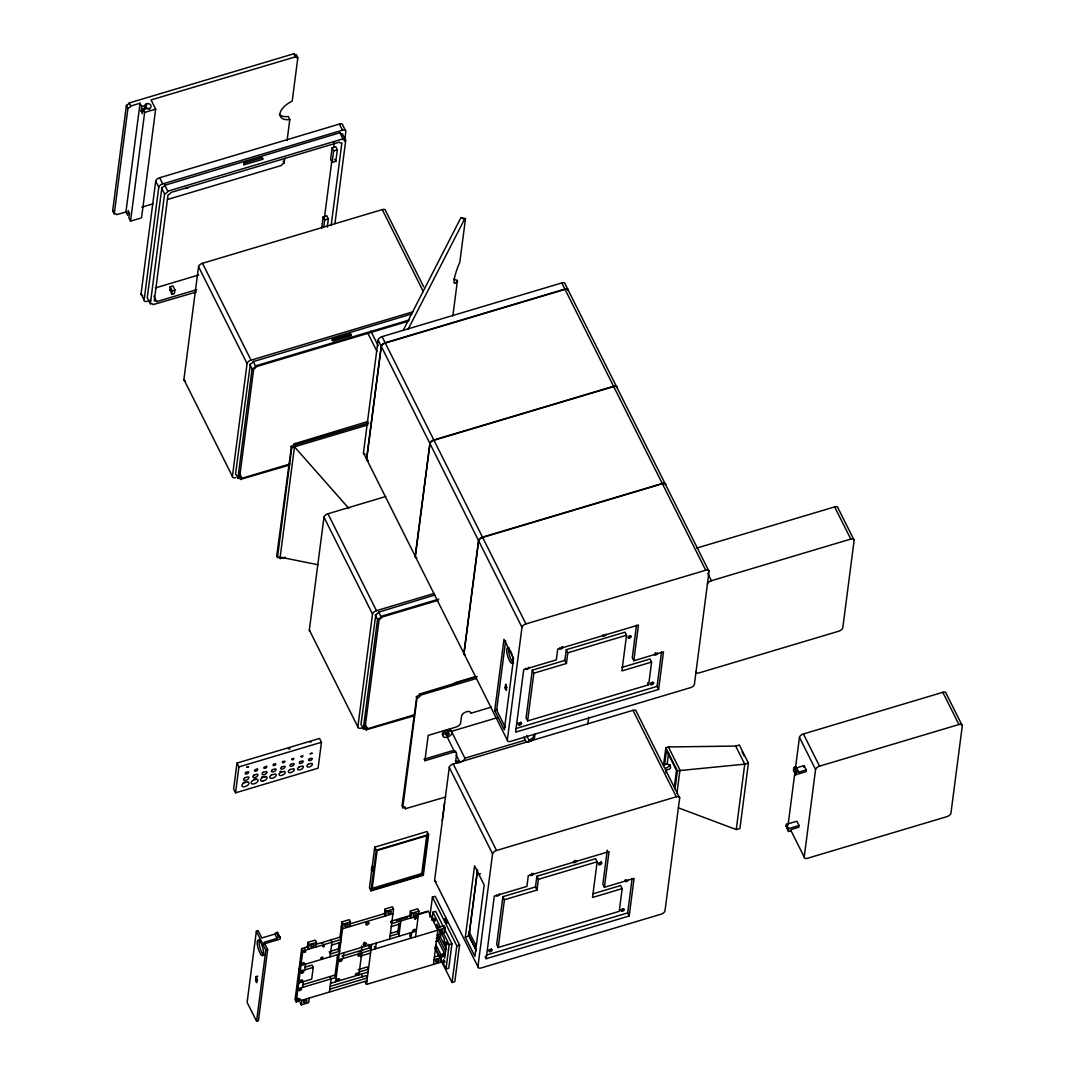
<?xml version="1.0" encoding="UTF-8"?>
<svg xmlns="http://www.w3.org/2000/svg" width="1075" height="1075" viewBox="0 0 1075 1075"><rect width="100%" height="100%" fill="white"/><g stroke="black" fill="none" stroke-linecap="round" stroke-linejoin="round"><path stroke-width="1.5" d="M255.554 980.091C258.067 989.591 256.831 968.347 255.554 980.091L257.382 979.54L257.476 980.494M505.062 687.839C507.669 697.339 506.231 676.041 505.062 687.839L506.889 687.288M114.259 213.817L127.912 108.441A3.991 2.042 -26.6 0 0 130.747 106.022L140.046 103.227L125.936 211.909L116.638 214.691A3.991 2.042 -26.6 0 0 114.259 213.817L112.687 210.754L126.407 105.363A3.991 2.042 -26.6 0 0 129.215 102.958L293.892 53.75A3.991 2.042 -26.6 0 0 296.283 54.623L297.842 57.687L292.198 101.157A16.622 8.479 -26.6 0 0 279.997 113.654A16.622 8.479 -26.6 0 0 289.807 119.58L287.092 140.516M144.332 108.682L144.91 105.068A3.185 2.593 7.4 0 1 149.062 103.832A3.185 2.593 7.4 0 1 150.796 107.298A3.185 2.593 7.4 0 1 146.643 108.535L143.002 109.126L142.397 113.735L141.094 111.128L141.698 106.519L140.046 103.227M297.842 57.687L297.815 57.687A3.991 2.042 -26.6 0 1 295.437 56.841L151.051 99.935L155.66 109.139L141.551 217.822L130.545 221.114L144.655 112.418L143.002 109.126M146.025 108.333L146.617 103.724M150.715 300.301L147.503 301.255A3.991 2.042 -26.6 0 1 144.131 300.046L141.053 293.918L155.7 181.138A3.991 2.042 -26.6 0 1 159.664 177.738L339.418 124.055A3.991 2.042 -26.6 0 1 342.791 125.264L345.25 130.169M144.131 300.046L158.764 187.278L155.7 181.138M196.497 291.957L153.093 304.628A3.991 2.042 -26.6 0 0 150.702 303.782L147.248 297.735L161.908 187.695A3.991 2.042 -26.6 0 0 164.717 185.29L339.955 132.722L343.046 139.078A3.991 2.042 -26.6 0 0 345.424 139.925L342.361 133.797A3.991 2.042 -26.6 0 1 339.969 132.951L339.955 132.722M150.325 303.862L164.583 193.97L161.519 187.843M169.716 290.169L170.173 286.703L172.914 285.883L174.916 289.874L174.459 293.327A2.997 2.432 7.4 0 1 171.718 294.147L170.267 289.739M171.718 294.147L172.161 290.693L170.173 286.703M235.774 477.609A3.991 2.042 -26.6 0 1 232.402 476.413L183.892 379.515L198.539 266.681A3.991 2.042 -26.6 0 1 202.503 263.294L382.257 209.598A3.991 2.042 -26.6 0 1 385.629 210.808L423.698 286.823M243.971 163.145L243.743 164.878L263.079 159.208L262.313 157.662L243.971 163.145L244.737 164.677M262.085 159.396L262.313 157.662M232.402 476.413L247.062 363.578L198.539 266.681M288.92 465.26L240.813 479.275A3.991 2.042 -26.6 0 0 238.422 478.429L235.546 473.954L250.367 364.062A3.991 2.042 -26.6 0 0 253.176 361.657L411.98 313.873M237.844 478.55L252.088 368.886L249.79 364.277M167.418 199.52L281.314 165.51A3.991 2.042 -26.6 0 1 284.136 163.077L284.794 158.24M236.997 763.089L233.624 788.996L235.546 792.826L318.092 768.182L321.452 742.274L319.53 738.444L236.997 763.089L238.905 766.918L235.546 792.826M367.838 421.494L294.308 443.8A3.991 2.042 -26.6 0 1 291.5 446.192L276.692 556.097L278.022 557.508A3.991 2.042 -26.6 0 1 280.4 558.368L285.211 557.267M277.457 557.629L291.701 447.953L290.922 446.421M321.653 228.411L323.145 216.908L326.813 215.806L328.345 218.87L327.284 227.094M332.108 147.826L330.616 159.342L332.148 162.406L335.817 161.304L337.322 149.788L335.776 146.724L332.108 147.826L333.653 150.89L332.148 162.406M367.972 424.867L294.483 446.824L280.172 557.119L317.998 564.751M324.354 218.386L331.866 160.498M333.586 147.262L334.231 142.303M323.83 226.543L324.677 219.972L323.145 216.908M331.14 225.683L341.877 142.988A3.991 2.042 -26.6 0 1 339.458 142.142L170.831 192.492A3.991 2.042 -26.6 0 1 168.023 194.911L154.276 300.772A3.991 2.042 -26.6 0 1 156.668 301.618L196.819 289.645M344.564 141.349L345.854 131.392A3.991 2.042 -26.6 0 0 342.495 130.183L162.742 183.879A3.991 2.042 -26.6 0 0 158.764 187.278M334.943 223.533L345.801 139.844M332.256 339.445L332.121 340.479L350.463 335.01L350.598 333.976L332.256 339.445L333.022 340.977L351.364 335.507L350.598 333.976M280.333 937.387L277.135 932.307L274.877 934.081L261.843 937.978L258.188 930.695L256.361 931.246L247.116 1002.397L256.576 1021.25L258.417 1020.699L267.648 949.548L264.007 942.278L277.027 938.381L279.285 936.594L280.333 937.387L280.105 939.12L263.778 943.998M256.576 1021.25L265.821 950.098L256.361 931.246M364.425 727.157L361.213 728.111A3.991 2.042 -26.6 0 1 357.854 726.915L309.331 630.017L323.978 517.183A3.991 2.042 -26.6 0 1 327.942 513.783L385.723 496.529M277.955 934.82L278.183 933.1M366.535 458.931L363.471 452.803L378.104 340.036A3.991 2.042 -26.6 0 1 382.068 336.636L561.822 282.94A3.991 2.042 -26.6 0 1 565.195 284.149L568.272 290.29A3.991 2.042 -26.6 0 0 564.899 289.081L385.146 342.764A3.991 2.042 -26.6 0 0 381.182 346.163L366.535 458.931A3.991 2.042 -26.6 0 0 368.107 460.382M307.813 946.779L301.685 948.62L295.061 999.656L296.203 1001.954L366.965 980.817M296.203 1001.954L302.828 950.918L301.685 948.62M415.205 556.192L366.683 459.307L381.329 346.472A3.991 2.042 -26.6 0 1 385.293 343.073L565.047 289.39A3.991 2.042 -26.6 0 1 568.42 290.586L616.942 387.484A3.991 2.042 -26.6 0 0 613.57 386.274L433.816 439.957A3.991 2.042 -26.6 0 0 429.852 443.357L415.205 556.192A3.991 2.042 -26.6 0 0 416.778 557.643M307.961 942.305L307.369 946.914L308.512 949.212L309.116 944.616L307.961 942.305L315.297 940.114L316.453 942.426L315.848 947.021M302.505 987.428L303.244 981.663M304.776 969.919L305.515 964.168M309.224 998.07L308.632 1002.666L301.296 1004.856L301.887 1000.261M304.816 967.258L312.059 965.108L313.215 967.406L311.683 979.15L298.662 983.034L297.506 980.736M357.854 726.915L372.501 614.08L323.978 517.183M330.052 956.844L331.947 942.224L330.804 939.913M414.372 715.762L366.252 729.777A3.991 2.042 -26.6 0 0 363.874 728.917L360.985 724.456L375.82 614.564A3.991 2.042 -26.6 0 0 378.615 612.159L434.851 595.013M363.296 729.052L377.527 619.375L375.229 614.779M329.407 992.037L331.113 978.882L329.958 976.584M334.889 976.355L337.698 954.681M338.276 950.219L339.31 942.305M339.915 937.548L341.957 921.866L349.294 919.676L350.45 921.974L349.845 926.583M335.628 981.784L343.113 924.164L341.957 921.866M343.059 958.483L343.812 952.732M371.453 870.011L371.802 867.364L372.716 867.082L372.985 870.965L371.453 870.011L372.367 869.729L372.716 867.082M374.718 847.167L369.451 887.816L370.982 890.879L423.348 875.238L428.616 834.59L427.084 831.526L374.718 847.167L376.25 850.231L370.982 890.879M358.916 974.837L361.764 952.893L360.622 950.596M371.977 890.033L377.097 850.54L427.635 835.45L426.923 834.039L421.803 873.532L422.502 874.942L371.977 890.033L371.265 888.622L421.803 873.532M463.876 653.385L415.353 556.501L430 443.666A3.991 2.042 -26.6 0 1 433.964 440.266L613.718 386.583A3.991 2.042 -26.6 0 1 617.09 387.793L665.613 484.677A3.991 2.042 -26.6 0 0 662.24 483.468L482.487 537.151A3.991 2.042 -26.6 0 0 478.523 540.55L463.876 653.385A3.991 2.042 -26.6 0 0 464.736 654.688M370.163 944.979L369.787 947.854L341.984 956.172M452.844 315.929L457.453 280.494L453.771 279.11M434.354 957.072L440.226 955.326L441.382 957.623L440.777 962.233L366.494 984.418L371.681 944.401M376.277 943.03L375.524 948.795L374.369 946.497M385.065 908.993L384.46 913.602L385.616 915.9L386.207 911.291L385.065 908.993L392.402 906.803L393.544 909.101L389.661 939.039M445.614 797.032L405.692 808.615A3.991 2.042 -26.6 0 0 403.313 807.755L401.983 806.344L416.791 696.439A3.991 2.042 -26.6 0 0 419.599 694.047L477.179 676.497M402.749 807.889L416.993 698.199L416.213 696.667M397.884 932.455L399.08 923.25M398.838 936.298L400.827 920.939L399.672 918.641M535.014 734.104L534.597 737.369A4.985 2.54 -26.6 0 1 529.639 741.616A4.985 2.54 -26.6 0 1 525.42 740.111L464.897 758.184A4.985 2.54 -26.6 0 1 459.939 762.43A4.985 2.54 -26.6 0 1 455.719 760.925L456.62 754.018A4.985 2.54 -26.6 0 0 452.414 752.5L424.894 760.724L428.186 735.394L455.692 727.184A4.985 2.54 -26.6 0 0 460.651 722.924L461.551 716.017A4.985 2.54 -26.6 0 1 466.51 711.771A4.985 2.54 -26.6 0 1 470.729 713.276L491.436 707.095M410.408 911.009L409.803 915.618L410.959 917.916L411.564 913.307L410.408 911.009L417.745 908.818L418.901 911.116L415.555 936.836M410.193 933.033L409.817 935.908L410.972 938.206L411.725 932.442M422.502 874.942L427.635 835.45M425.351 855.324L425.082 851.44M442.228 820.668L444.553 802.823M429.812 917.082L432.405 897.101L435.16 896.281L459.576 945.032L454.819 981.65L452.064 982.469L440.226 958.833M434.609 880.237L449.269 767.402A3.991 2.042 -26.6 0 1 453.233 764.002L632.987 710.32A3.991 2.042 -26.6 0 1 636.346 711.529L679.655 797.999L664.995 910.821A3.991 2.042 -26.6 0 1 661.031 914.22L481.278 967.917A3.991 2.042 -26.6 0 1 477.918 966.707L434.609 880.237A3.991 2.042 -26.6 0 0 436.195 881.688M464.024 653.694L478.671 540.859A3.991 2.042 -26.6 0 1 482.648 537.46L662.388 483.777A3.991 2.042 -26.6 0 1 665.761 484.986L709.057 571.443L694.41 684.278A3.991 2.042 -26.6 0 1 690.446 687.678L510.692 741.36A3.991 2.042 -26.6 0 1 507.319 740.151L464.024 653.694A3.991 2.042 -26.6 0 0 464.884 654.997M431.895 920.334L432.943 912.218L435.697 911.398L451.93 943.823L448.772 968.172L446.018 968.992L434.958 946.887M433.44 964.423L437.888 930.171L428.293 910.995L417.14 914.328M445.09 954.613L438.21 940.88L439.057 934.39M446.662 949.44L440.468 937.091L441.099 932.227M444.378 919.528L445.843 919.085L447.603 922.619L446.138 923.049L444.378 919.528L445.843 919.085M436.732 927.859L444.069 925.669L445.225 927.967L444.633 932.576L437.297 934.766L445.507 951.362M446.138 923.049L444.445 918.95M444.983 953.095L442.537 953.834L442.107 957.086L435.926 944.723M446.018 968.992L449.189 944.643L443.303 932.885M452.064 982.469L456.821 945.852L432.405 897.101M465.314 937.185L474.572 865.805L484.18 884.967L474.908 956.347L465.314 937.185L468.982 936.097L477.596 869.688M494.728 710.642L503.987 639.262L513.581 658.424L504.323 729.804L494.728 710.642L497.174 709.917M505.653 640.633L496.637 710.132L505.357 727.533M476.171 949.883L468.969 935.505L477.273 871.583M477.918 966.707L492.565 853.873L449.269 767.402M507.319 740.151L521.98 627.33L478.671 540.859M486.182 958.698L494.298 896.147L526.911 886.405L528.295 875.708L609.041 851.588L604.405 887.278L634.075 878.409L629.197 915.981L486.182 958.698L485.161 956.656M622.183 888.608L592.513 897.477L597.149 861.774L595.604 858.71L536.868 876.259L535.484 886.956L502.872 896.684L496.677 944.428L498.209 947.492L619.227 911.345L622.183 888.608L620.638 885.545L592.54 893.943M651.584 662.066L621.914 670.921L626.55 635.231L625.018 632.167L566.283 649.717L564.886 660.413L532.286 670.142L526.092 717.885L527.623 720.949L648.642 684.802L651.584 662.066L650.053 659.002L621.941 667.387M498.209 947.492L504.417 899.762L502.872 896.684M527.623 720.949L533.818 673.205L532.286 670.142M504.417 899.762L537.016 890.019L538.4 879.323L536.868 876.259M533.818 673.205L566.431 663.477L567.815 652.78L566.283 649.717M587.85 723.838L588.71 717.2M607.294 850.137L602.873 884.214L604.405 887.278M636.494 625.22L632.288 657.658L633.82 660.735L663.49 651.867L658.612 689.438L515.597 732.156L523.713 669.604L556.312 659.862L557.71 649.152L638.456 625.032L633.82 660.735M629.197 915.981L627.666 912.917L632.113 878.611M658.612 689.438L657.08 686.374L661.528 652.068M678.338 807.809L736.254 829.564L739.923 828.462L748.415 763.062L739.358 744.975L735.69 746.077L668.408 746.95L665.842 747.716L663.839 763.156L664.605 764.768L667.333 764.043A4.985 2.889 13.8 0 1 670.585 767.577A4.985 2.889 13.8 0 1 666.621 769.606L666.03 772.777M664.605 764.768L666.46 750.404L676.484 770.412L674.361 786.752M667.172 764.002L668.623 752.836M675.019 789.104L677.398 770.788L665.842 747.716M676.941 793.323L679.964 770.022L668.408 746.95M736.254 829.564L744.747 764.164L735.69 746.077M786.188 826.191L786.43 824.323L796.884 821.206L799.034 825.493L798.806 827.253L791.093 829.551L790.474 830.948L788.647 831.499L786.188 826.191L788.647 831.499M793.659 768.625L793.417 770.493L795.567 774.793L806.022 771.662L806.25 769.915L804.1 765.615L796.387 767.913L796.091 766.784L794.264 767.335L793.659 768.625L795.809 772.925L795.567 774.793M788.096 824.848L794.949 772.025M795.379 768.719L799.451 737.356A3.991 2.042 -26.6 0 1 803.415 733.956L942.815 692.313A3.991 2.042 -26.6 0 1 946.188 693.523L962.313 725.719L950.945 813.224A3.991 2.042 -26.6 0 1 946.981 816.624L807.58 858.253A3.991 2.042 -26.6 0 1 804.207 857.044L791.025 830.706M788.338 830.491L788.58 828.61L786.43 824.323M806.25 769.915L798.537 772.213L796.091 766.784M803.872 767.375L804.1 765.615M804.207 857.044L815.576 769.552L799.451 737.356M696.855 548.048L834.657 506.889A3.991 2.042 -26.6 0 1 838.03 508.085L854.155 540.282L842.787 627.787A3.991 2.042 -26.6 0 1 838.822 631.186L699.422 672.816A3.991 2.042 -26.6 0 1 696.062 671.62M164.798 185.034L167.781 191.417A3.991 2.042 -26.6 0 1 164.986 193.823L164.583 193.97M253.297 361.267L255.487 366.252A3.991 2.042 -26.6 0 1 252.679 368.658L252.088 368.886M294.429 443.411L295.074 445.332A3.991 2.042 -26.6 0 1 292.266 447.724L291.701 447.953M378.749 611.769L380.926 616.754A3.991 2.042 -26.6 0 1 378.118 619.16L377.527 619.375M419.72 693.657L420.365 695.579A3.991 2.042 -26.6 0 1 417.557 697.984L416.993 698.199M795.809 772.925L798.241 771.084M403.125 330.468L460.933 217.661L464.696 219.327L465.475 218.615M408.298 328.937L464.615 219.058M288.422 748.764L289.645 748.227M310.232 742.234L311.199 741.79M321.989 943.353L323.132 943.017M127.912 108.441L126.38 105.377M284.136 163.077L283.142 161.022M468.055 935.788L468.969 935.505M141.698 106.519L144.722 105.619M141.094 111.128L144.131 110.228M144.655 112.418L155.66 109.139M167.861 191.162L343.019 138.85M141.752 207.193L152.986 203.833M333.653 150.89L337.322 149.788M324.677 219.972L328.345 218.87M155.338 287.939L198.7 274.985M247.062 363.578A3.991 2.042 -26.6 0 1 251.026 360.179L413.123 311.763M255.608 365.863L409.481 319.907M408.379 321.237L256.495 366.602A3.991 2.042 -26.6 0 1 253.687 369.021L239.617 477.407A3.991 2.042 -26.6 0 1 241.996 478.254L289.954 463.957M295.195 444.942L368.604 423.026M372.501 614.08A3.991 2.042 -26.6 0 1 376.465 610.681L434.246 593.427M381.047 616.365L438.748 599.138M437.901 600.388L381.947 617.09A3.991 2.042 -26.6 0 1 379.126 619.523L365.03 727.909A3.991 2.042 -26.6 0 1 367.435 728.756L413.808 714.929M521.98 627.33A3.991 2.042 -26.6 0 1 525.944 623.93L705.697 570.234A3.991 2.042 -26.6 0 1 709.057 571.443M707.417 584.115A3.991 2.042 -26.6 0 1 711.381 580.715L850.782 539.072A3.991 2.042 -26.6 0 1 854.155 540.282M475.311 676.645L456.055 682.397A2.997 1.532 -26.6 0 0 453.233 684.466M420.486 695.189L476.346 678.513M567.815 652.78L626.55 635.231M238.905 766.918L321.452 742.274M262.381 777.548L265.7 776.553M443.37 735.73A4.985 2.54 -26.6 0 1 445.467 730.597A4.985 2.54 -26.6 0 1 451.46 731.349L497.658 717.562M515.664 728.608L657.08 686.374M376.25 850.231L428.616 834.59M677.398 770.788L744.747 764.164L748.415 763.062M492.565 853.873A3.991 2.042 -26.6 0 1 496.529 850.473L676.282 796.79A3.991 2.042 -26.6 0 1 679.655 797.999M815.576 769.552A3.991 2.042 -26.6 0 1 819.54 766.152L958.94 724.51A3.991 2.042 -26.6 0 1 962.313 725.719M477.26 874.701L480.458 873.747M343.113 924.164L350.45 921.974M386.207 911.291L393.544 909.101M349.241 924.124L385.495 913.293M265.821 950.098L267.648 949.548M392.953 913.71L342.508 928.773L341.353 926.475M411.564 913.307L418.901 911.116M309.116 944.616L316.453 942.426M392.039 920.926L410.798 915.322M315.472 944.495L339.969 937.185L341.124 939.483L302.828 950.918M396.406 920.522L407.573 917.19M419.357 914.22L427.299 911.855M538.4 879.323L597.149 861.774M418.296 915.725L391.649 923.68L390.507 921.382M391.287 926.556L400.451 923.815M331.57 945.1L340.748 942.358M330.804 951.2L338.45 948.916L339.592 951.227L330.428 953.955L329.272 951.657M390.413 933.396L398.059 931.125L399.201 933.423L390.037 936.15M255.984 976.758L257.812 976.207M416.307 931.084L300.933 965.538L299.777 963.24M438.882 926.663L436.437 927.389L436.867 924.137L438.922 928.249M313.215 967.406L300.18 971.289L299.038 968.992M445.225 927.967L338.477 959.854L337.322 957.556M361.402 955.782L370.566 953.041M788.58 828.61L799.034 825.493M436.195 938.368L440.468 937.091M435.765 941.619L438.21 940.88M303.083 984.606L335.051 975.052L336.206 977.363L297.909 988.798L296.767 986.501M358.15 969.65L367.314 966.922L368.47 969.22L359.292 971.948M449.189 944.643L451.93 943.823M330.536 983.316L368.093 972.096M456.821 945.852L459.576 945.032M330.186 986.393L366.185 975.643L367.328 977.941L329.783 989.161M434.045 959.814L441.382 957.623M486.249 955.151L627.666 912.917M112.687 210.754L112.727 210.754A3.991 2.042 -26.6 0 1 113.574 210.713M303.916 948.661L304.857 948.728M446.219 922.471L447.603 922.619M371.802 867.364L373.334 868.318M294.483 446.824L348.811 508.368M942.815 692.313L958.94 724.51M834.657 506.889L850.782 539.072M803.415 733.956L819.54 766.152M707.726 573.392L711.381 580.715M561.822 282.94L564.899 289.081M565.047 289.39L613.57 386.274M613.718 386.583L662.24 483.468M662.388 483.777L705.697 570.234M796.4 767.805L798.55 772.092M794.264 767.335L796.414 771.635M742.019 751.761L744.075 755.859M647.607 682.759L648.642 684.802M339.418 124.055L342.495 130.183M382.257 209.598L423.308 291.58M632.987 710.32L676.282 796.79M293.892 53.75L295.437 56.814M334.795 159.261L335.817 161.304M564.886 660.413L566.431 663.477M289.807 119.58L288.275 116.517A16.622 8.479 -26.6 0 1 279.339 114.178M382.068 336.636L385.146 342.764M385.293 343.073L433.816 439.957M433.964 440.266L482.487 537.151M482.648 537.46L525.944 623.93M378.104 340.036L381.182 346.163M381.329 346.472L429.852 443.357M430 443.666L478.523 540.55M370.794 331.006L378.212 345.814M367.959 333.452L376.855 351.216M526.643 735.623L528.873 740.084A2.997 1.532 -26.6 0 1 528.712 740.554M523.928 737.127L525.42 740.111M535.484 886.956L537.016 890.019M451.46 731.349L464.897 758.184M447.267 737.141L454.712 751.989M456.19 754.959L459.173 760.898A2.997 1.532 -26.6 0 0 459.428 761.651M129.215 102.931L130.747 105.995M159.664 177.738L162.742 183.879M202.503 263.294L251.026 360.179M327.942 513.783L376.465 610.681M453.233 764.002L496.529 850.473M424.894 760.724L424.128 759.192L451.634 750.968A4.985 2.54 -26.6 0 1 455.854 752.487M125.936 211.909L127.589 215.215L128.18 210.606L129.484 213.213L128.893 217.808L130.545 221.114M153.94 296.189L156.668 301.632M239.04 472.355L241.996 478.281M365.218 724.335L367.448 728.783M468.888 931.393L476.265 946.121M239.685 477.313L240.84 479.625M279.661 557.173L280.427 558.704M365.124 727.815L366.279 730.127M405.718 808.951L404.926 807.083A3.991 2.042 -26.6 0 0 404.63 806.64M468.982 936.097L476.359 950.837M432.943 912.218L440.32 926.946M440.992 932.374L444.432 939.241L444.002 942.493L446.165 946.82L444.701 958.161L442.537 953.834M435.053 948.486L438.748 955.877M372.367 869.729L372.985 870.965M289.309 748.308L289.699 749.073M367.986 944.267L370.942 950.166M361.321 974.098L362.799 977.041M365.016 981.462L366.494 984.418M277.135 932.307L279.285 936.594M276.221 932.576L278.371 936.863M274.877 934.081L277.027 938.381M300.14 1002.558L301.296 1004.856M460.933 217.674L465.488 218.601L459.845 262.072A16.622 2.714 -69.3 0 0 454.12 280.118A16.622 2.714 -69.3 0 0 457.453 280.494M533.832 735.837A4.985 2.54 -26.6 0 1 528.873 740.084M459.173 760.898A4.985 2.54 -26.6 0 1 455.383 760.643M448.396 732.518A1.747 0.887 -26.6 0 1 445.641 733.782M670.37 764.688A4.985 2.54 -26.6 0 1 665.667 768.141M623.016 908.939A1.747 0.887 -26.6 0 1 620.745 909.611M625.69 879.914A1.747 0.887 -26.6 0 1 625.287 880.008M601.1 861.586A1.747 0.887 -26.6 0 1 599.984 862.808A1.747 0.887 -26.6 0 1 598.264 863.104M575.192 860.417A1.747 0.887 -26.6 0 1 574.44 860.887M491.342 948.795A1.747 0.887 -26.6 0 1 488.601 950.058M628.203 879.968A1.747 0.887 -26.6 0 1 626.456 881.46A1.747 0.887 -26.6 0 1 624.992 880.922M625.072 880.653A1.747 0.887 -26.6 0 1 625.905 879.807M576.146 860.524A1.747 0.887 -26.6 0 1 576.066 861.854A1.747 0.887 -26.6 0 1 573.889 862.674A1.747 0.887 -26.6 0 1 573.593 861.478M574.628 860.726A1.747 0.887 -26.6 0 1 575.044 860.564M533.039 873.397A1.747 0.887 -26.6 0 1 532.098 875.292A1.747 0.887 -26.6 0 1 530.298 874.647M531.52 873.599A1.747 0.887 -26.6 0 1 531.95 873.438M499.055 893.822A1.747 0.887 -26.6 0 1 498.115 895.73A1.747 0.887 -26.6 0 1 496.301 895.085M262.488 776.782A3.615 1.841 -26.6 0 1 261.615 777.104M254.95 778.569A3.736 1.908 -26.6 0 1 254.197 779.12M245.073 781.901A3.87 1.975 -26.6 0 1 243.259 782.734M280.79 771.178A3.359 1.72 -26.6 0 1 279.984 771.487M441.22 929.472A1.868 0.954 -26.6 0 1 440.414 929.983M437.001 959.397A1.868 0.954 -26.6 0 1 436.114 959.8M414.09 913.132A1.868 0.954 -26.6 0 1 413.19 913.387M388.733 911.103A1.868 0.954 -26.6 0 1 387.443 911.385M345.639 923.976A1.868 0.954 -26.6 0 1 344.349 924.258M311.642 944.428A1.868 0.954 -26.6 0 1 311.199 944.603M303.97 1000.247A1.868 0.954 -26.6 0 1 303.526 1000.341M358.217 951.859A1.492 0.766 -26.6 0 1 359.346 951.939M297.882 998.164A1.492 0.766 -26.6 0 1 297.17 998.379M364.653 942.211A1.747 0.887 -26.6 0 1 363.901 942.694M367.301 921.745A1.747 0.887 -26.6 0 1 366.132 922.377M302.129 970.093A1.492 0.766 -26.6 0 1 301.47 970.51M361.415 946.067A12.967 3.628 73.4 0 1 362.181 950.636M361.912 955.527A12.967 3.628 73.4 0 1 360.81 956.737M144.722 109.099A3.185 2.593 7.4 0 1 149.774 109.301M365.043 454.255A3.991 2.042 -26.6 0 1 363.471 452.803M142.639 295.356A3.991 2.042 -26.6 0 1 141.053 293.918M188.192 187.628A2.997 2.432 7.4 0 1 185.438 188.448M174.916 289.874A2.997 2.432 7.4 0 1 172.161 290.693M264.033 955.084A8.17 2.298 73.3 0 1 263.281 954.533L262.461 953.485A8.17 2.298 73.3 0 1 259.357 945.18A8.17 2.298 73.3 0 1 259.801 939.496M368.255 460.745A3.991 2.042 -26.6 0 1 366.683 459.307M652.713 682.101A1.747 0.887 -26.6 0 1 650.845 683.109M655.925 652.995A1.747 0.887 -26.6 0 1 655.105 653.372M629.95 635.889A1.747 0.887 -26.6 0 1 628.364 636.615M520.851 721.983A1.747 0.887 -26.6 0 1 519.104 723.462A1.747 0.887 -26.6 0 1 517.639 722.938M657.457 652.982A1.747 0.887 -26.6 0 1 656.086 654.836A1.747 0.887 -26.6 0 1 654.487 654.097M655.32 653.264A1.747 0.887 -26.6 0 1 655.71 653.049M605.789 634.102A1.747 0.887 -26.6 0 1 605.144 635.58A1.747 0.887 -26.6 0 1 603.021 636.037A1.747 0.887 -26.6 0 1 603.29 634.653M561.768 646.801A1.747 0.887 -26.6 0 1 562.682 647.795A1.747 0.887 -26.6 0 1 560.424 649.018A1.747 0.887 -26.6 0 1 559.9 647.808M528.457 667.279A1.747 0.887 -26.6 0 1 528.376 668.61A1.747 0.887 -26.6 0 1 526.212 669.429A1.747 0.887 -26.6 0 1 525.903 668.247M416.213 557.804A3.991 2.042 -26.6 0 1 415.353 556.501M510.518 650.859A8.17 2.298 73.3 0 1 513.111 660.44A8.17 2.298 73.3 0 1 510.961 662.818L510.128 661.77A8.17 2.298 73.3 0 1 506.701 650.738A8.17 2.298 73.3 0 1 509.684 649.394M513.541 662.818A8.17 2.298 73.3 0 1 512.788 662.267L511.969 661.219A8.17 2.298 73.3 0 1 508.851 647.741M185.464 380.967A3.991 2.042 -26.6 0 1 183.892 379.515M310.191 631.321A3.991 2.042 -26.6 0 1 309.331 630.017M433.977 918.373C434.367 924.218 436.719 919.071 433.977 918.373M443.558 959.975C443.948 965.834 446.3 960.674 443.558 959.975M445.87 942.13C446.259 947.989 448.611 942.829 445.87 942.13M246.954 767.16L248.5 766.703L246.954 767.16M291.728 759.272C292.602 761.678 296.068 756.155 291.728 759.272M301.013 756.518C301.685 758.708 305.072 753.696 301.013 756.518M310.299 753.763L312.059 753.239L310.299 753.763M303.889 951.832C305.528 954.116 307.033 948.795 303.889 951.832M302.371 963.522C304.01 965.82 305.448 960.539 302.371 963.522M321.008 957.959C322.648 960.257 324.153 954.923 321.008 957.959M322.54 946.242C324.059 948.593 325.752 943.232 322.54 946.242M273.534 764.325L273.346 764.527A1.492 0.766 -26.6 0 0 274.367 765.467A1.492 0.766 -26.6 0 0 275.724 763.814L273.534 764.325M282.752 761.651L282.604 761.799A1.371 0.699 -26.6 0 0 283.545 762.659A1.371 0.699 -26.6 0 0 284.794 761.14L282.752 761.651M245.906 772.374L245.839 772.414A1.868 0.954 -26.6 0 0 245.651 773.946A1.868 0.954 -26.6 0 0 248.083 773.221A1.868 0.954 -26.6 0 0 248.271 771.689L245.906 772.374M244.939 777.642L244.495 777.964A2.862 1.465 -26.6 0 0 244.2 780.302A2.862 1.465 -26.6 0 0 247.922 779.187A2.862 1.465 -26.6 0 0 248.231 776.849L244.939 777.642M254.13 774.968L253.754 775.25A2.741 1.397 -26.6 0 0 253.458 777.494A2.741 1.397 -26.6 0 0 257.019 776.419A2.741 1.397 -26.6 0 0 257.315 774.188L254.13 774.968M263.335 772.293L262.999 772.535A2.62 1.33 -26.6 0 0 262.717 774.672A2.62 1.33 -26.6 0 0 266.116 773.664A2.62 1.33 -26.6 0 0 266.398 771.527L263.335 772.293M272.539 769.606L272.244 769.821A2.486 1.277 -26.6 0 0 271.975 771.863A2.486 1.277 -26.6 0 0 275.213 770.896A2.486 1.277 -26.6 0 0 275.482 768.853L272.539 769.606M281.731 766.932L281.489 767.12A2.365 1.209 -26.6 0 0 281.233 769.042A2.365 1.209 -26.6 0 0 284.311 768.128A2.365 1.209 -26.6 0 0 284.566 766.193L281.731 766.932M271.558 774.873L270.9 775.371A3.494 1.787 -26.6 0 0 270.524 778.219A3.494 1.787 -26.6 0 0 275.066 776.862A3.494 1.787 -26.6 0 0 275.428 774.013L271.558 774.873M290.935 764.258L290.734 764.406A2.244 1.142 -26.6 0 0 290.492 766.233A2.244 1.142 -26.6 0 0 293.408 765.36A2.244 1.142 -26.6 0 0 293.65 763.532L290.935 764.258M280.763 772.199L280.145 772.656A3.359 1.72 -26.6 0 0 279.782 775.411A3.359 1.72 -26.6 0 0 284.163 774.094A3.359 1.72 -26.6 0 0 284.512 771.353L280.763 772.199M300.127 761.57L299.979 761.691A2.123 1.075 -26.6 0 0 299.75 763.425A2.123 1.075 -26.6 0 0 302.505 762.592A2.123 1.075 -26.6 0 0 302.733 760.872L300.127 761.57M289.954 769.525L289.39 769.942A3.238 1.653 -26.6 0 0 289.041 772.589A3.238 1.653 -26.6 0 0 293.26 771.326A3.238 1.653 -26.6 0 0 293.596 768.692L289.954 769.525M309.331 758.896L309.224 758.977A1.989 1.021 -26.6 0 0 309.009 760.603A1.989 1.021 -26.6 0 0 311.602 759.823A1.989 1.021 -26.6 0 0 311.817 758.197L309.331 758.896M299.159 766.851L298.635 767.228A3.117 1.586 -26.6 0 0 298.299 769.781A3.117 1.586 -26.6 0 0 302.357 768.571A3.117 1.586 -26.6 0 0 302.68 766.018L299.159 766.851M308.364 764.164L307.88 764.513A2.997 1.532 -26.6 0 0 307.558 766.959A2.997 1.532 -26.6 0 0 311.454 765.803A2.997 1.532 -26.6 0 0 311.763 763.358L308.364 764.164M257.355 769.028L255.084 769.713A1.747 0.887 -26.6 0 0 254.909 771.138A1.747 0.887 -26.6 0 0 257.18 770.452A1.747 0.887 -26.6 0 0 257.355 769.028M266.439 766.368L264.342 766.999A1.626 0.833 -26.6 0 0 264.168 768.316A1.626 0.833 -26.6 0 0 266.277 767.684A1.626 0.833 -26.6 0 0 266.439 766.368M247.492 781.874L243.944 782.936A3.87 1.975 -26.6 0 0 242.56 786.577A3.87 1.975 -26.6 0 0 248.002 784.952A3.87 1.975 -26.6 0 0 247.492 781.874M256.603 779.214L253.162 780.235A3.736 1.908 -26.6 0 0 251.819 783.769A3.736 1.908 -26.6 0 0 257.086 782.197A3.736 1.908 -26.6 0 0 256.603 779.214M261.44 955.07L260.62 954.036A8.17 2.298 73.3 0 1 257.395 940.84A8.17 2.298 73.3 0 1 262.703 947.586A8.17 2.298 73.3 0 1 261.44 955.07M446.098 737.396A4.985 2.54 -26.6 0 0 452.172 732.196A4.985 2.54 -26.6 0 0 444.66 733.19A4.985 2.54 -26.6 0 0 446.098 737.396M447.106 735.354A1.747 0.887 -26.6 0 0 449.229 733.54A1.747 0.887 -26.6 0 0 446.595 733.889A1.747 0.887 -26.6 0 0 447.106 735.354M622.197 911.197A1.747 0.887 -26.6 0 0 624.333 909.369A1.747 0.887 -26.6 0 0 621.699 909.719A1.747 0.887 -26.6 0 0 622.197 911.197M599.716 864.69A1.747 0.887 -26.6 0 0 601.852 862.862A1.747 0.887 -26.6 0 0 599.218 863.225A1.747 0.887 -26.6 0 0 599.716 864.69M490.052 951.63A1.747 0.887 -26.6 0 0 492.175 949.816A1.747 0.887 -26.6 0 0 489.555 950.166A1.747 0.887 -26.6 0 0 490.052 951.63M262.69 781.122A3.615 1.841 -26.6 0 0 267.084 777.359A3.615 1.841 -26.6 0 0 261.655 778.085A3.615 1.841 -26.6 0 0 262.69 781.122M440.683 932.549A1.868 0.954 -26.6 0 0 442.954 930.601A1.868 0.954 -26.6 0 0 440.145 930.977A1.868 0.954 -26.6 0 0 440.683 932.549M436.826 962.192A1.868 0.954 -26.6 0 0 439.111 960.244A1.868 0.954 -26.6 0 0 436.289 960.62A1.868 0.954 -26.6 0 0 436.826 962.192M414.345 915.698A1.868 0.954 -26.6 0 0 416.63 913.737A1.868 0.954 -26.6 0 0 413.808 914.113A1.868 0.954 -26.6 0 0 414.345 915.698M389.002 913.669A1.868 0.954 -26.6 0 0 391.273 911.721A1.868 0.954 -26.6 0 0 388.465 912.097A1.868 0.954 -26.6 0 0 389.002 913.669M345.895 926.543A1.868 0.954 -26.6 0 0 348.179 924.594A1.868 0.954 -26.6 0 0 345.357 924.97A1.868 0.954 -26.6 0 0 345.895 926.543M311.911 946.994A1.868 0.954 -26.6 0 0 314.182 945.046A1.868 0.954 -26.6 0 0 311.374 945.422A1.868 0.954 -26.6 0 0 311.911 946.994M304.682 1002.639A1.868 0.954 -26.6 0 0 306.953 1000.691A1.868 0.954 -26.6 0 0 304.144 1001.067A1.868 0.954 -26.6 0 0 304.682 1002.639M358.795 955.957A1.492 0.766 -26.6 0 0 360.609 954.398A1.492 0.766 -26.6 0 0 358.365 954.694A1.492 0.766 -26.6 0 0 358.795 955.957M340.157 961.52A1.492 0.766 -26.6 0 0 341.971 959.962A1.492 0.766 -26.6 0 0 339.727 960.271A1.492 0.766 -26.6 0 0 340.157 961.52M356.309 975.038A1.492 0.766 -26.6 0 0 358.136 973.48A1.492 0.766 -26.6 0 0 355.879 973.789A1.492 0.766 -26.6 0 0 356.309 975.038M337.671 980.615A1.492 0.766 -26.6 0 0 339.498 979.043A1.492 0.766 -26.6 0 0 337.254 979.352A1.492 0.766 -26.6 0 0 337.671 980.615M415.246 918.883A1.492 0.766 -26.6 0 0 417.073 917.311A1.492 0.766 -26.6 0 0 414.816 917.62A1.492 0.766 -26.6 0 0 415.246 918.883M413.647 931.232A1.492 0.766 -26.6 0 0 415.474 929.673A1.492 0.766 -26.6 0 0 413.217 929.969A1.492 0.766 -26.6 0 0 413.647 931.232M298.326 1000.677A1.492 0.766 -26.6 0 0 300.153 999.118A1.492 0.766 -26.6 0 0 297.896 999.414A1.492 0.766 -26.6 0 0 298.326 1000.677M299.643 990.518A1.492 0.766 -26.6 0 0 301.47 988.96A1.492 0.766 -26.6 0 0 299.213 989.255A1.492 0.766 -26.6 0 0 299.643 990.518M364.21 945.234A1.747 0.887 -26.6 0 0 366.347 943.42A1.747 0.887 -26.6 0 0 363.713 943.769A1.747 0.887 -26.6 0 0 364.21 945.234M366.871 924.769A1.747 0.887 -26.6 0 0 368.994 922.941A1.747 0.887 -26.6 0 0 366.373 923.291A1.747 0.887 -26.6 0 0 366.871 924.769M300.785 981.771A1.492 0.766 -26.6 0 0 302.599 980.198A1.492 0.766 -26.6 0 0 300.355 980.507A1.492 0.766 -26.6 0 0 300.785 981.771M301.914 973.023A1.492 0.766 -26.6 0 0 303.741 971.464A1.492 0.766 -26.6 0 0 301.484 971.76A1.492 0.766 -26.6 0 0 301.914 973.023M651.611 684.641A1.747 0.887 -26.6 0 0 653.734 682.827A1.747 0.887 -26.6 0 0 651.114 683.176A1.747 0.887 -26.6 0 0 651.611 684.641M629.13 638.147A1.747 0.887 -26.6 0 0 631.253 636.319A1.747 0.887 -26.6 0 0 628.633 636.669A1.747 0.887 -26.6 0 0 629.13 638.147M519.467 725.087A1.747 0.887 -26.6 0 0 521.59 723.273A1.747 0.887 -26.6 0 0 518.97 723.623A1.747 0.887 -26.6 0 0 519.467 725.087"/></g></svg>
